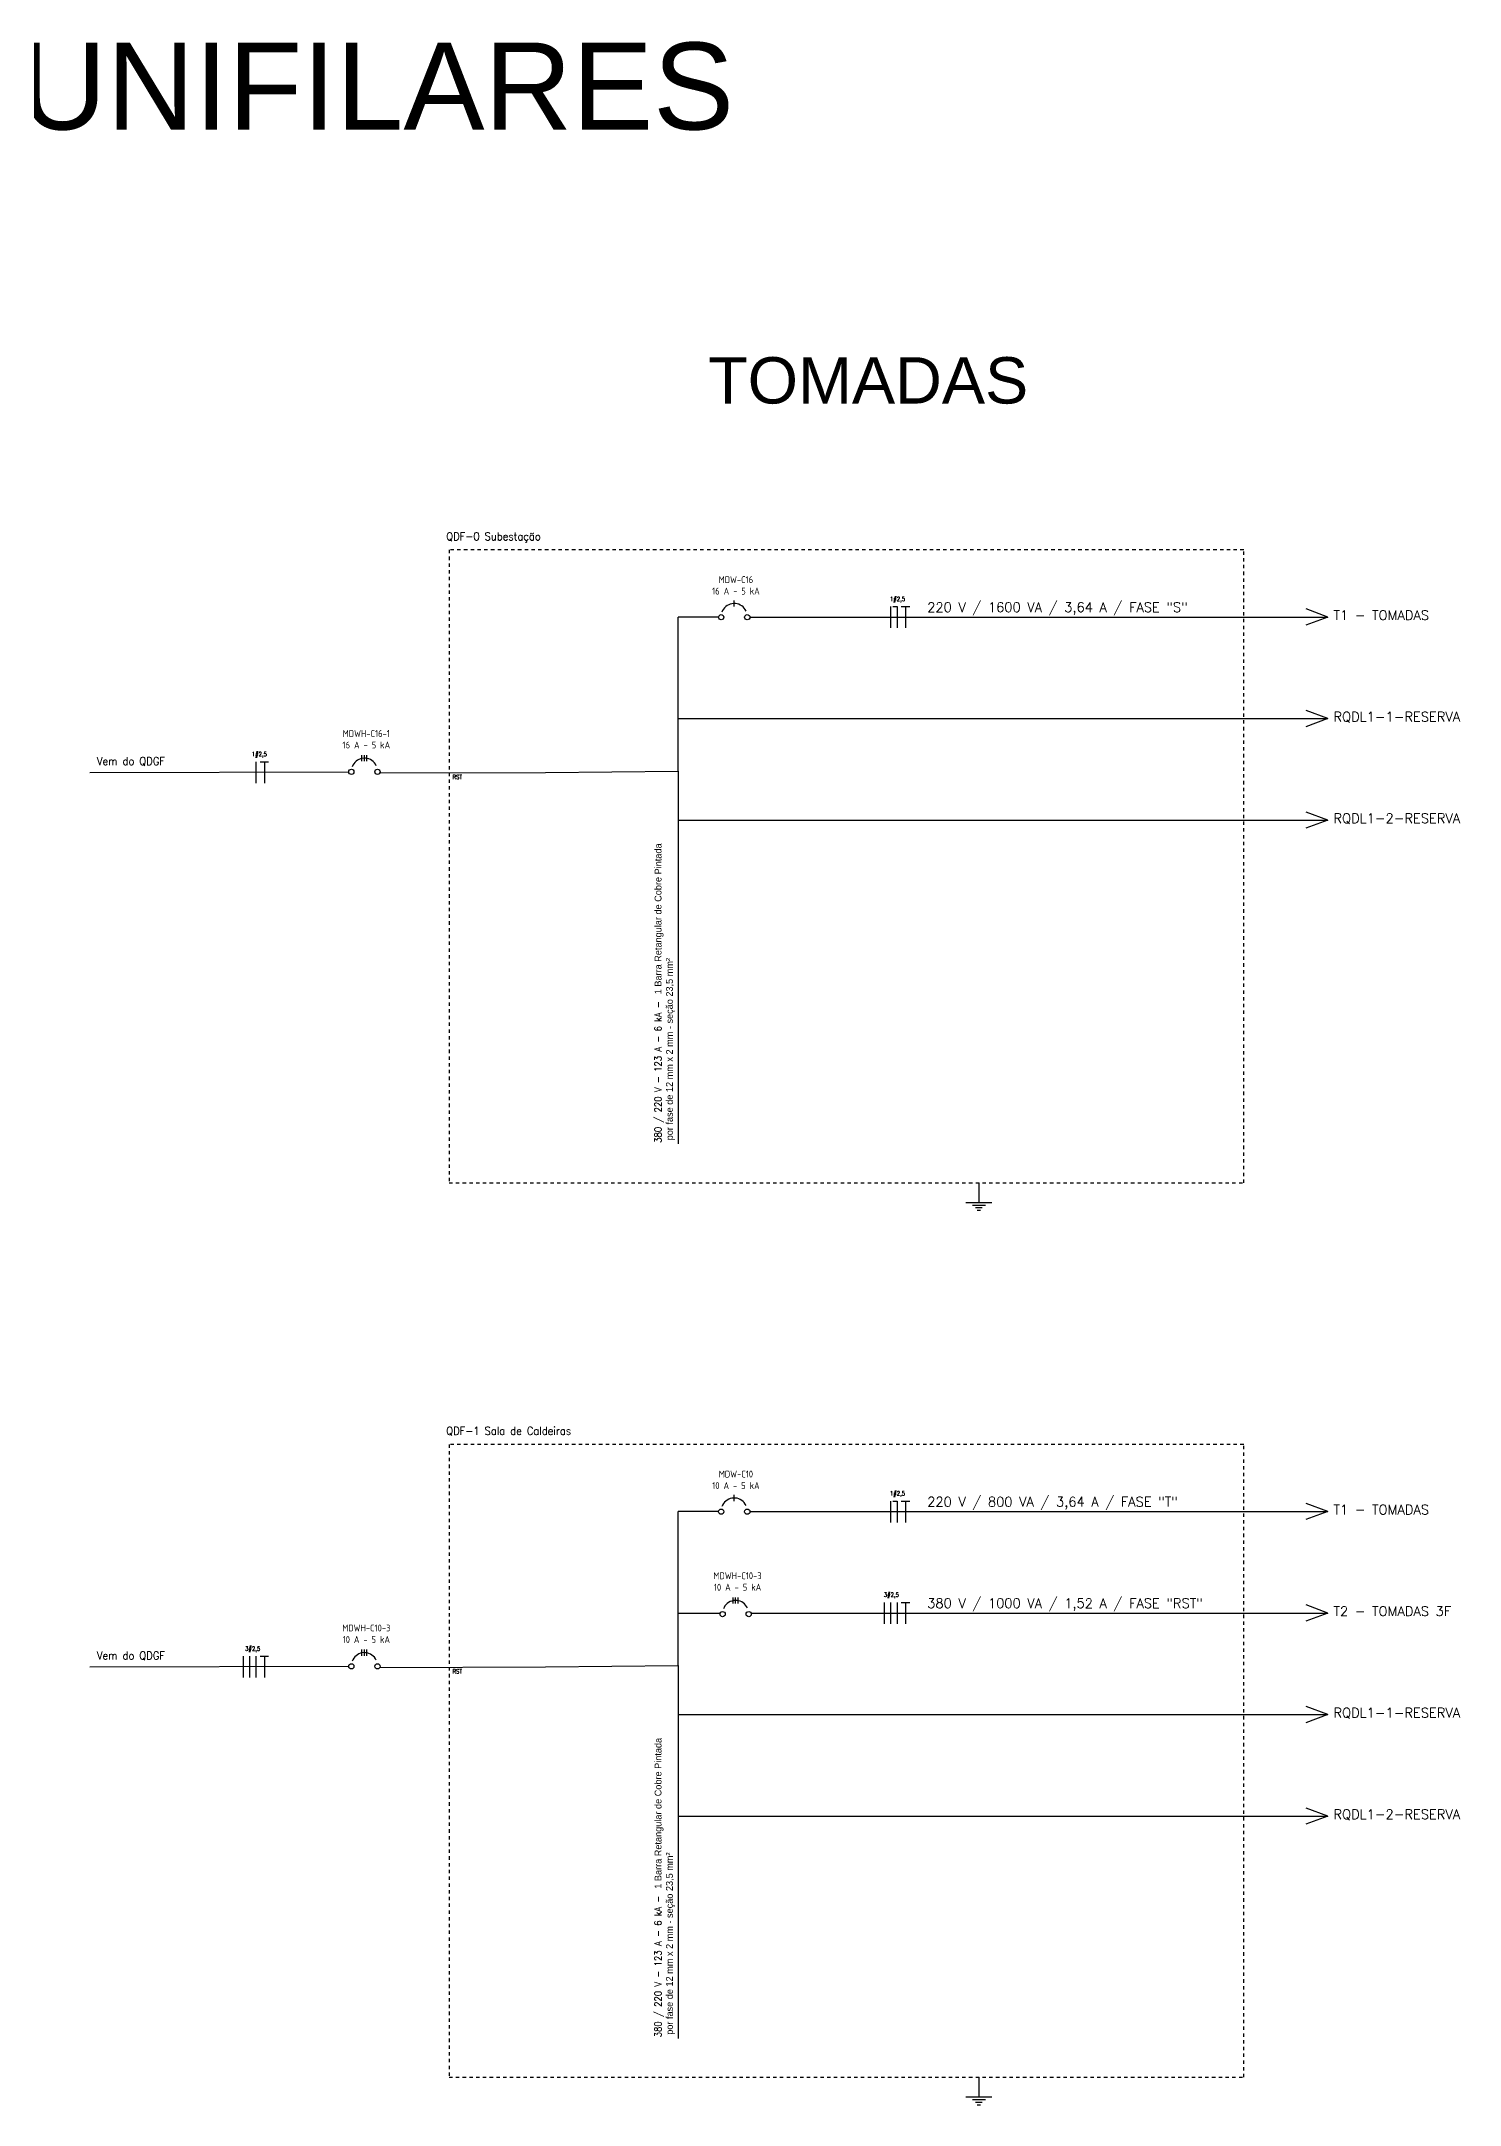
# Model space of a CAD drawing. Extents: x 196 to 608, y -49 to 226.
# Drawn here: x 522.1 to 564.2, y 165.1 to 226.2 of the extents above; entities that cross this region are included whole.
import ezdxf

# ---------------------------------------------------------------- set-up
doc = ezdxf.new("R2010")
doc.units = 0
doc.header["$MEASUREMENT"] = 0
doc.linetypes.add('DASHED2', pattern=[0.375, 0.25, -0.125])
for name, color, linetype in [('_ARQ-TEXTO', 4, 'Continuous'), ('ELET_UNIFILAR_TEXTO', 4, 'Continuous'), ('ELET_UNIFILAR_TEXTO2', 4, 'Continuous'), ('ELT_UNIFILAR_DESENHO', 5, 'Continuous')]:
    doc.layers.add(name, color=color, linetype=linetype)
doc.styles.add('textstyle4', font='arial.ttf')
doc.styles.add('textstyle5', font='')
doc.styles.add('textstyle7', font='romans__.ttf')
doc.styles.get('textstyle5').set_extended_font_data('Standard')

msp = doc.modelspace()

# ---------------------------------------------------------------- linework, layer by layer
at = {"layer": 'ELT_UNIFILAR_DESENHO', "linetype": 'DASHED2', "ltscale": 0.05}
for p, q in [((557.761, 211.131), (534.222, 211.131)), ((534.222, 211.131), (534.222, 192.387)), ((557.769, 192.387), (557.761, 211.131)), ((534.222, 192.387), (557.769, 192.387)), ((557.761, 184.64), (534.222, 184.64)), ((534.222, 184.64), (534.222, 165.897)), ((557.769, 165.897), (557.761, 184.64)), ((534.222, 165.897), (557.769, 165.897))]:
    msp.add_line(p, q, dxfattribs=at)
at = {"layer": 'ELT_UNIFILAR_DESENHO'}
for p, q in [((542.668, 209.452), (542.668, 209.632)), ((542.205, 209.143), (541.011, 209.143)), ((543.131, 209.143), (560.258, 209.143)), ((547.301, 209.451), (547.301, 208.819)), ((547.365, 209.451), (547.491, 209.451)), ((547.491, 209.451), (547.491, 208.819)), ((547.616, 209.451), (547.869, 209.451)), ((547.743, 209.451), (547.743, 208.819)), ((560.258, 209.143), (559.597, 208.901)), ((560.258, 209.143), (559.607, 209.383)), ((541.011, 206.135), (560.258, 206.135)), ((560.258, 206.135), (559.597, 205.894)), ((560.258, 206.135), (559.607, 206.376)), ((528.496, 204.856), (528.496, 204.224)), ((528.622, 204.856), (528.874, 204.856)), ((528.748, 204.856), (528.748, 204.224)), ((531.634, 204.872), (531.634, 205.052)), ((531.711, 204.872), (531.711, 205.052)), ((531.788, 204.872), (531.788, 205.052)), ((523.573, 204.54), (531.248, 204.563)), ((532.168, 204.527), (537.076, 204.54)), ((537.076, 204.54), (541.011, 204.577)), ((541.011, 203.127), (560.258, 203.127)), ((560.258, 203.127), (559.597, 202.886)), ((560.258, 203.127), (559.607, 203.368)), ((549.916, 192.387), (549.916, 191.805)), ((549.53, 191.805), (550.302, 191.805)), ((549.723, 191.728), (550.109, 191.728)), ((549.82, 191.651), (550.013, 191.651)), ((549.868, 191.573), (549.964, 191.573)), ((542.668, 182.962), (542.668, 183.142)), ((547.301, 182.961), (547.301, 182.329)), ((547.365, 182.961), (547.491, 182.961)), ((547.491, 182.961), (547.491, 182.329)), ((547.616, 182.961), (547.869, 182.961)), ((547.743, 182.961), (547.743, 182.329)), ((560.258, 182.652), (559.607, 182.893)), ((542.205, 182.652), (541.011, 182.652)), ((543.131, 182.652), (560.258, 182.652)), ((560.258, 182.652), (559.597, 182.411)), ((542.632, 179.929), (542.632, 180.109)), ((542.709, 179.929), (542.709, 180.109)), ((542.787, 179.929), (542.787, 180.109)), ((547.112, 179.961), (547.112, 179.329)), ((547.301, 179.961), (547.301, 179.329)), ((547.491, 179.961), (547.491, 179.329)), ((547.616, 179.961), (547.869, 179.961)), ((547.743, 179.961), (547.743, 179.329)), ((560.258, 179.645), (559.607, 179.885)), ((541.011, 179.645), (542.253, 179.645)), ((543.167, 179.645), (560.258, 179.645)), ((560.258, 179.645), (559.597, 179.403)), ((531.634, 178.382), (531.634, 178.562)), ((531.711, 178.382), (531.711, 178.562)), ((531.788, 178.382), (531.788, 178.562)), ((523.573, 178.05), (531.248, 178.073)), ((528.117, 178.366), (528.117, 177.734)), ((528.307, 178.366), (528.307, 177.734)), ((528.496, 178.366), (528.496, 177.734)), ((528.622, 178.366), (528.874, 178.366)), ((528.748, 178.366), (528.748, 177.734)), ((532.168, 178.036), (537.076, 178.05)), ((537.076, 178.05), (541.011, 178.087)), ((541.011, 176.637), (560.258, 176.637)), ((560.258, 176.637), (559.597, 176.395)), ((560.258, 176.637), (559.607, 176.878)), ((541.011, 173.629), (560.258, 173.629)), ((560.258, 173.629), (559.597, 173.388)), ((560.258, 173.629), (559.607, 173.87)), ((549.916, 165.897), (549.916, 165.315)), ((549.53, 165.315), (550.302, 165.315)), ((549.723, 165.238), (550.109, 165.238)), ((549.82, 165.16), (550.013, 165.16)), ((549.868, 165.083), (549.964, 165.083))]:
    msp.add_line(p, q, dxfattribs=at)
at = {"layer": 'ELT_UNIFILAR_DESENHO', "linetype": 'Continuous'}
for p, q in [((541.011, 204.577), (541.011, 209.143)), ((541.011, 204.577), (541.011, 193.539)), ((541.011, 178.087), (541.011, 182.652)), ((541.011, 178.087), (541.011, 167.049))]:
    msp.add_line(p, q, dxfattribs=at)
at = {"layer": 'ELT_UNIFILAR_DESENHO'}
for points in [[(543.018, 209.319), (542.993, 209.364), (542.963, 209.404), (542.928, 209.441), (542.889, 209.473), (542.846, 209.499), (542.8, 209.519), (542.751, 209.533), (542.701, 209.541), (542.651, 209.542), (542.6, 209.536), (542.551, 209.524), (542.504, 209.506), (542.46, 209.482), (542.419, 209.452), (542.383, 209.417), (542.351, 209.378), (542.325, 209.334), (542.305, 209.288)], [(532.061, 204.739), (532.037, 204.784), (532.007, 204.824), (531.972, 204.861), (531.933, 204.892), (531.889, 204.919), (531.843, 204.939), (531.795, 204.953), (531.745, 204.961), (531.694, 204.962), (531.644, 204.956), (531.595, 204.944), (531.548, 204.926), (531.504, 204.902), (531.463, 204.872), (531.426, 204.837), (531.395, 204.798), (531.368, 204.754), (531.348, 204.708)], [(543.018, 182.829), (542.993, 182.873), (542.963, 182.914), (542.928, 182.951), (542.889, 182.982), (542.846, 183.008), (542.8, 183.029), (542.751, 183.043), (542.701, 183.051), (542.651, 183.052), (542.6, 183.046), (542.551, 183.034), (542.504, 183.016), (542.46, 182.991), (542.419, 182.962), (542.383, 182.927), (542.351, 182.887), (542.325, 182.844), (542.305, 182.798)], [(543.059, 179.796), (543.035, 179.84), (543.005, 179.881), (542.97, 179.918), (542.931, 179.949), (542.888, 179.975), (542.841, 179.996), (542.793, 180.01), (542.743, 180.018), (542.693, 180.019), (542.642, 180.013), (542.593, 180.001), (542.546, 179.983), (542.502, 179.959), (542.461, 179.929), (542.425, 179.894), (542.393, 179.854), (542.367, 179.811), (542.347, 179.765)], [(532.061, 178.249), (532.037, 178.293), (532.007, 178.334), (531.972, 178.371), (531.933, 178.402), (531.889, 178.428), (531.843, 178.449), (531.795, 178.463), (531.745, 178.47), (531.694, 178.472), (531.644, 178.466), (531.595, 178.454), (531.548, 178.436), (531.504, 178.411), (531.463, 178.382), (531.426, 178.347), (531.395, 178.307), (531.368, 178.264), (531.348, 178.218)]]:
    msp.add_lwpolyline(points, dxfattribs=at)
for centre in [(542.282, 209.138), (543.054, 209.138), (531.325, 204.558), (532.098, 204.558), (542.282, 182.647), (543.054, 182.647), (542.324, 179.614), (543.096, 179.614), (531.325, 178.067), (532.098, 178.067)]:
    msp.add_circle(centre, 0.0772, dxfattribs=at)

# ---------------------------------------------------------------- texts
at = {"layer": '_ARQ-TEXTO', "linetype": 'Continuous', "attachment_point": 1, "style": 'textstyle4'}
for s, insert, char_height, width in [('DIAGRAMAS UNIFILARES', (498.903, 226.156), 2.57438, 44.48312), ('{\\H4x;TOMADAS^I}^I', (541.894, 216.839), 0.34325, 27.38714)]:
    msp.add_mtext(s, dxfattribs=dict(at, insert=insert, char_height=char_height, width=width))
at = {"layer": 'ELET_UNIFILAR_TEXTO', "attachment_point": 1, "style": 'textstyle5'}
for s, insert, char_height, width in [('QDF-0 Subestação', (534.135, 211.65), 0.23696, 5.02128), ('\\A1;\\pxqc;1#2,5', (547.01, 209.741), 0.12638, 0.9874), ('\\A1;1#2,5', (528.374, 205.146), 0.1264, 0.9874), ('QDF-1 Sala de Caldeiras', (534.135, 185.16), 0.23696, 5.02128), ('\\A1;\\pxqc;1#2,5', (547.01, 183.25), 0.12638, 0.9874), ('\\A1;3#2,5', (547.098, 180.251), 0.1264, 0.9874), ('\\A1;3#2,5', (528.176, 178.655), 0.1264, 0.9874)]:
    msp.add_mtext(s, dxfattribs=dict(at, insert=insert, char_height=char_height, width=width))
at = {"layer": 'ELET_UNIFILAR_TEXTO', "char_height": 0.20406, "width": 3.87486, "attachment_point": 8, "line_spacing_factor": 0.6, "style": 'textstyle4'}
for s, insert in [('\\pxsm1;{\\Fisocp|c0;MDW-C16\\P\\Fisocp2|c0;16 A - 5 kA}', (542.718, 209.808)), ('\\pxsm1;{\\Fisocp|c0;MDWH-C16-1\\P\\Fisocp2|c0;16 A - 5 kA}', (531.768, 205.25)), ('\\pxsm1;{\\Fisocp|c0;MDW-C10\\P\\Fisocp2|c0;10 A - 5 kA}', (542.718, 183.318)), ('\\pxsm1;{\\Fisocp|c0;MDWH-C10-3\\P\\Fisocp2|c0;10 A - 5 kA}', (542.766, 180.307)), ('\\pxsm1;{\\Fisocp|c0;MDWH-C10-3\\P\\Fisocp2|c0;10 A - 5 kA}', (531.768, 178.76))]:
    msp.add_mtext(s, dxfattribs=dict(at, insert=insert))
at = {"layer": 'ELET_UNIFILAR_TEXTO', "attachment_point": 1, "style": 'textstyle5'}
for s, insert, char_height in [('Vem do QDGF', (523.786, 204.994), 0.23696), ('RST', (534.324, 204.469), 0.1264), ('RST', (534.324, 204.469), 0.1264), ('Vem do QDGF', (523.786, 178.504), 0.23696), ('RST', (534.324, 177.979), 0.1264), ('RST', (534.324, 177.979), 0.1264)]:
    msp.add_mtext(s, dxfattribs=dict(at, insert=insert, char_height=char_height))
at = {"layer": 'ELET_UNIFILAR_TEXTO', "char_height": 0.202345, "attachment_point": 1, "rotation": 90, "style": 'textstyle5'}
for insert in [(540.31, 193.57), (540.31, 167.08)]:
    msp.add_mtext('\\A1;380 / 220 V - 123 A - 6 kA - {\\A0;\\fArial|b0|i0|c0|p34; \\Ftxt|c0;1 Barra Retangular de Cobre Pintada\\P por fase de 12 mm x 2 mm - seção 23,5 mm\\fArial|b0|i0|c0|p34;²}', dxfattribs=dict(at, insert=insert))
at = {"layer": 'ELET_UNIFILAR_TEXTO2', "char_height": 0.28356, "attachment_point": 1, "style": 'textstyle7'}
for s, insert, width in [('220 V / 1600 VA / 3,64 A / FASE "S"', (548.385, 209.575), 9.25609), ('T1 - TOMADAS', (560.419, 209.34), 3.5369), ('RQDL1-1-RESERVA', (560.419, 206.332), 3.00015), ('RQDL1-2-RESERVA', (560.419, 203.324), 3.00015), ('220 V / 800 VA / 3,64 A / FASE "T"', (548.385, 183.084), 9.25609), ('T1 - TOMADAS', (560.419, 182.849), 3.5369), ('380 V / 1000 VA / 1,52 A / FASE "RST"', (548.385, 180.077), 9.86731), ('T2 - TOMADAS 3F', (560.419, 179.841), 4.23737), ('RQDL1-1-RESERVA', (560.419, 176.834), 3.00015), ('RQDL1-2-RESERVA', (560.419, 173.826), 3.00015)]:
    msp.add_mtext(s, dxfattribs=dict(at, insert=insert, width=width))

doc.saveas('drawing.dxf')
